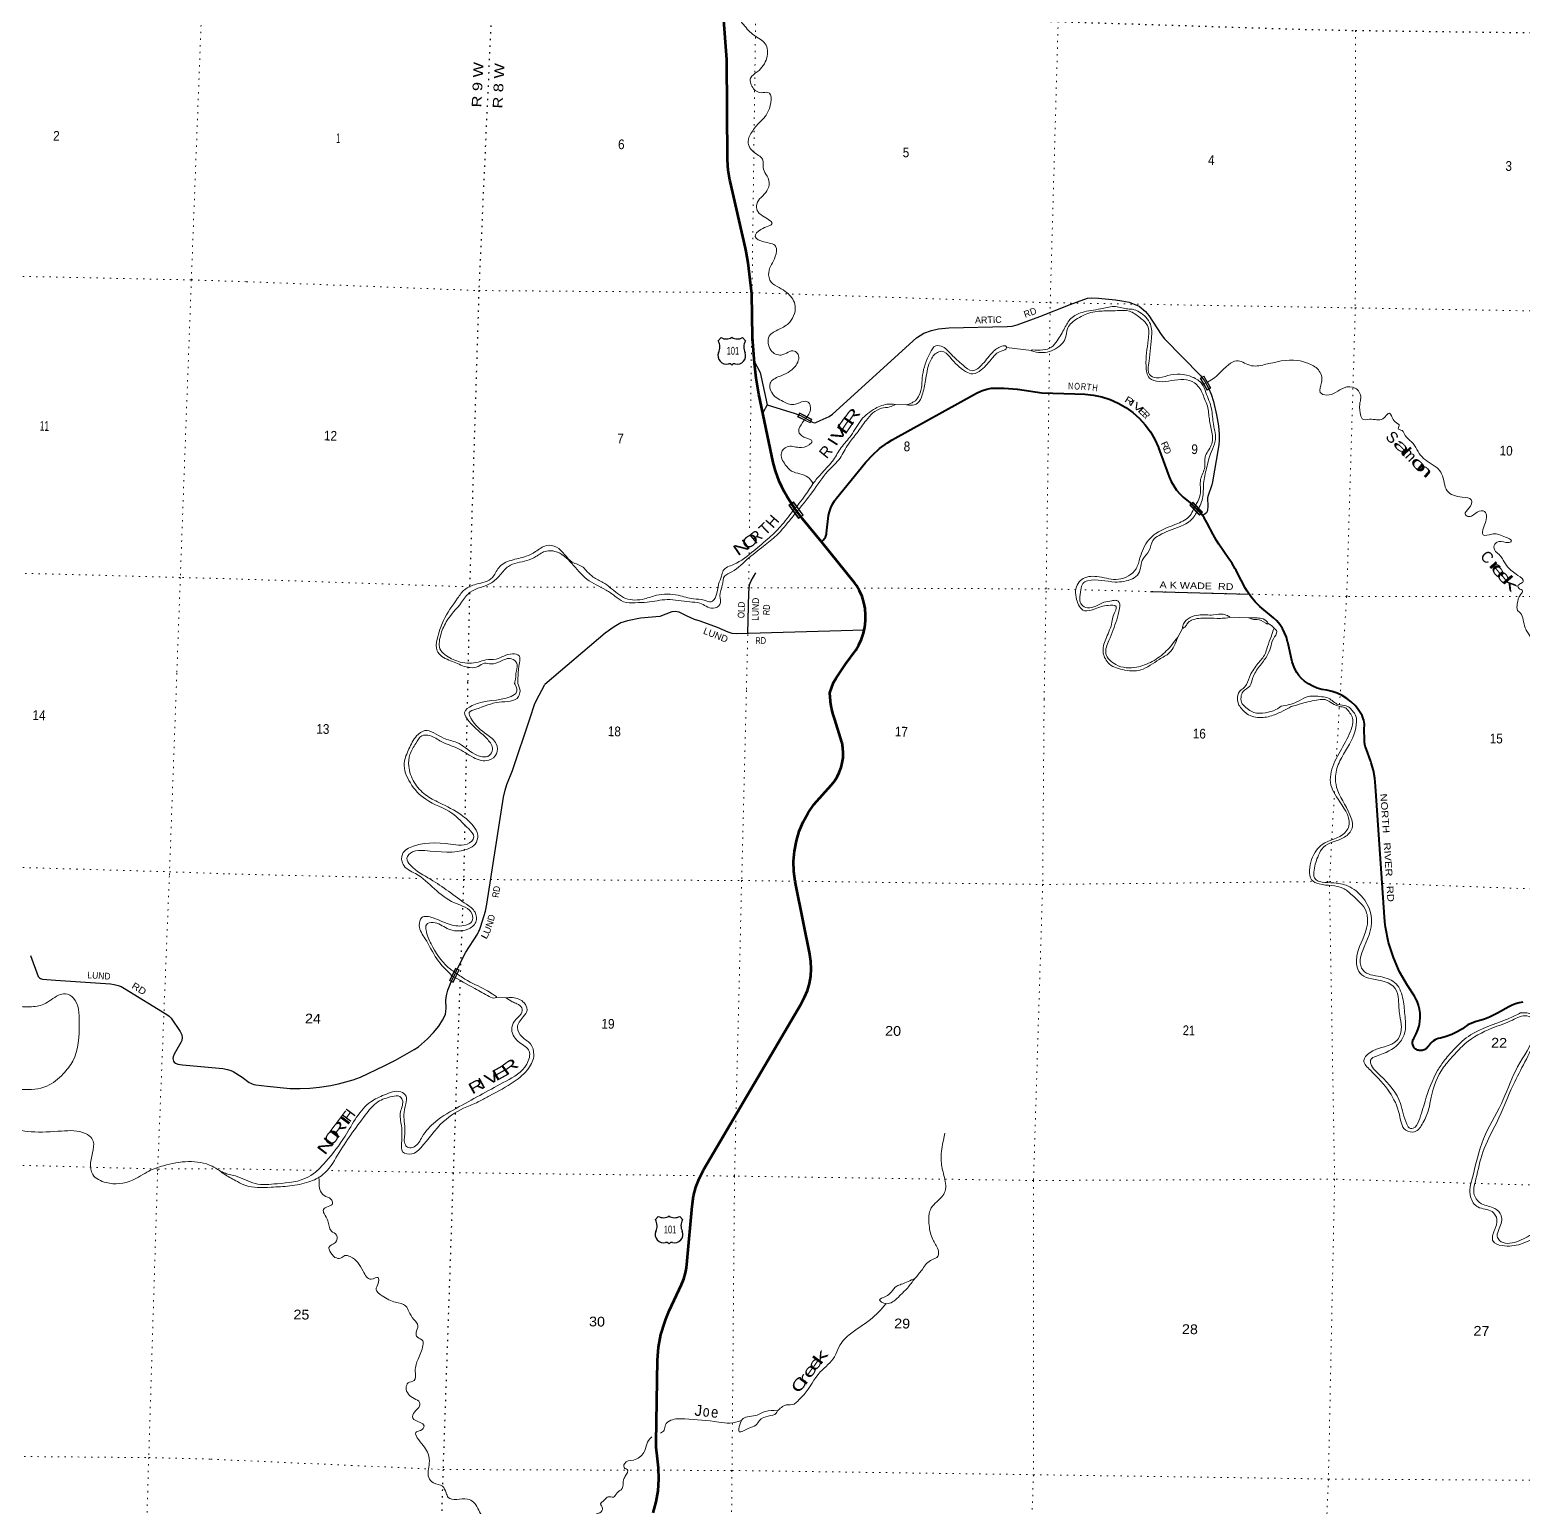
# Model space of a CAD drawing. Header units: feet. Extents: x -757852 to -501257, y -360805 to -170898.
# Drawn here: x -694238 to -667449, y -233572 to -207059 of the extents above; entities that cross this region are included whole.
import ezdxf
from ezdxf.enums import TextEntityAlignment as Align

# ---------------------------------------------------------------- set-up
doc = ezdxf.new("R2010")
doc.units = ezdxf.units.FT
doc.header["$LTSCALE"] = 80
doc.linetypes.add('DOTTED', pattern=[1.5, 0.3, -1.2])
for name, color, linetype, lineweight in [('16', 7, 'Continuous', 25), ('20', 7, 'Continuous', 70), ('26', 7, 'Continuous', 40), ('27', 7, 'Continuous', 13), ('29', 7, 'Continuous', 25), ('31', 7, 'Continuous', 13), ('39', 7, 'Continuous', 13), ('41', 7, 'Continuous', 13), ('57', 7, 'Continuous', 13), ('6', 7, 'DOTTED', 25), ('61', 7, 'Continuous', 13), ('7', 7, 'DOTTED', 13)]:
    doc.layers.add(name, color=color, linetype=linetype, lineweight=lineweight)
doc.layers.add('30', color=7, linetype='Continuous')

msp = doc.modelspace()

# ---------------------------------------------------------------- linework, layer by layer
at = {"layer": '16'}
for p, q in [((-681880.21, -212645.17), (-681828.9, -212586.41)), ((-681637.14, -212580.44), (-681637.42, -212580.64)), ((-681445.05, -212586.32), (-681393.66, -212645.17)), ((-683007.33, -228426.21), (-682956.02, -228367.45)), ((-682764.26, -228361.48), (-682764.54, -228361.68)), ((-682572.17, -228367.36), (-682520.78, -228426.21))]:
    msp.add_line(p, q, dxfattribs=at)
for centre, radius, start, end in [((-682073.19, -212755.8), 222.05, 332.97043, 29.75871), ((-681737.82, -212428.75), 182.07, 239.97227, 303.45418), ((-681536.04, -212429.25), 181.52, 236.33975, 300.08743), ((-681536.05, -212428.75), 182.07, 236.54582, 236.59441), ((-681200.69, -212755.8), 222.05, 150.24129, 207.02957), ((-681734, -212910.7), 151.42, 159.09177, 283.81923), ((-681539.88, -212910.7), 151.42, 256.18077, 20.90823), ((-683200.31, -228536.84), 222.05, 332.97043, 29.75871), ((-682864.94, -228209.79), 182.07, 239.97227, 303.45418), ((-682663.16, -228210.29), 181.52, 236.33975, 300.08743), ((-682663.17, -228209.79), 182.07, 236.54582, 236.59441), ((-682327.81, -228536.84), 222.05, 150.24129, 207.02957), ((-682861.12, -228691.74), 151.42, 159.09177, 283.81923), ((-682667, -228691.74), 151.42, 256.18077, 20.90823)]:
    msp.add_arc(centre, radius, start, end, dxfattribs=at)
for centre, major_axis, start_param, end_param in [((-681678.66, -213109.52), (-19.56, 51.67), 4.95877769, 6.28318531), ((-681595.21, -213109.52), (19.56, 51.67), 0, 1.32637542), ((-682805.78, -228890.56), (-19.56, 51.67), 4.95877769, 6.28318531), ((-682722.33, -228890.56), (19.56, 51.67), 0, 1.32637542)]:
    msp.add_ellipse(centre, major_axis=major_axis, ratio=0.929097, start_param=start_param, end_param=end_param, dxfattribs=at)
at = {"layer": '20'}
for points in [[(-680029.06, -216254.58), (-680365.63, -215840.33), (-680525.93, -215632.55), (-680591.5, -215530.48), (-680642.51, -215446.64), (-680693.51, -215362.79), (-680739.95, -215267.11), (-680785.52, -215161.48), (-680853.44, -214976.44), (-680892.99, -214826.73), (-681151.41, -213601.35), (-681199.13, -213311.61), (-681228, -213045.05), (-681265, -212577.05), (-681277, -211797.05), (-681317, -211448.05), (-681342.49, -211245.99), (-681376.98, -211039.59), (-681390.82, -210981.24), (-681669.27, -209778.27), (-681673.54, -209759.73), (-681704.72, -209576.5), (-681716.57, -209391.02), (-681727, -207592.05), (-681783.42, -206809.08)], [(-679878.65, -218967.07), (-679808.43, -218780.84), (-679766.38, -218702.79), (-679597, -218451.05), (-679411.22, -218196.96), (-679354.48, -218101.16), (-679308.07, -217999.96), (-679272.49, -217894.46), (-679248.13, -217785.82), (-679235.26, -217675.23), (-679234.02, -217563.9), (-679244.43, -217453.05), (-679266.36, -217343.9), (-679299.59, -217237.64), (-679343.74, -217135.43), (-679398.33, -217038.39), (-679426.49, -216996.22), (-680029.06, -216254.58)], [(-683049.64, -233694.53), (-682993.42, -233497.12), (-682958.14, -233294.92), (-682944.19, -233090.14), (-682951.72, -232885.03), (-682973.23, -232721.83), (-682992.7, -232512.99), (-682994.35, -232426.94), (-682973.31, -230950.07), (-682952.99, -230717.47), (-682908.47, -230488.27), (-682840.23, -230264.98), (-682820.06, -230211.66), (-682758.78, -230064.74), (-682540.69, -229591.17), (-682499.13, -229488.57), (-682468.51, -229382.19), (-682451.28, -229289.12), (-682437.04, -229167.03), (-682348.16, -228185.34), (-682344.5, -228150.95), (-682342.18, -228135.34), (-682322.2, -228001.2), (-682281.99, -227845.41), (-682225.72, -227694.68), (-682154, -227550.65), (-682142.58, -227530.8), (-680391.38, -224548.17), (-680329.66, -224432.28), (-680280.38, -224310.59), (-680244.1, -224184.4), (-680221.2, -224055.12), (-680211.95, -223924.15), (-680216.43, -223792.93), (-680234.61, -223662.9), (-680235.62, -223657.74), (-680480.58, -222440.97), (-680498.91, -222353.37), (-680522.34, -222171.76), (-680526.66, -221988.7), (-680511.83, -221806.19), (-680477.99, -221626.23), (-680425.53, -221450.79), (-680355.02, -221281.8), (-680267.24, -221121.1), (-680163.13, -220970.46), (-679851.73, -220623.03), (-679795.58, -220551.87), (-679747.17, -220475.23), (-679707.04, -220393.95), (-679675.63, -220308.92), (-679653.27, -220221.07), (-679640.22, -220131.37), (-679636.62, -220040.79), (-679642.51, -219950.33), (-679657.82, -219860.99), (-679660.19, -219850.78), (-679789.27, -219443.48), (-679818.41, -219356.24), (-679848.61, -219241.81), (-679866.68, -219124.86), (-679867.68, -219114.53), (-679878.65, -218967.07)]]:
    msp.add_lwpolyline(points, dxfattribs=at)
at = {"layer": '26'}
for points in [[(-680029.06, -216254.58), (-679988.65, -216215.61), (-679976.39, -216201.9), (-679965.62, -216186.98), (-679956.48, -216171.01), (-679949.05, -216154.18), (-679943.42, -216136.66), (-679939.66, -216118.65), (-679937.79, -216100.35), (-679899.42, -215782.88), (-679883.96, -215712.33), (-679861.2, -215643.79), (-679831.4, -215578), (-679794.9, -215515.69), (-679760.32, -215467.79), (-679229.98, -214823.59), (-679113.96, -214694.25), (-678985.05, -214577.75), (-678844.68, -214475.36), (-678759.73, -214423.54), (-677242.08, -213583.1), (-677153.33, -213543.94), (-677060.97, -213514.27), (-676979.91, -213496.69), (-676747.02, -213491.16), (-676514.82, -213510), (-676508.81, -213510.82), (-676071, -213579.05), (-675876, -213584.05), (-675478, -213596.05), (-675301.43, -213602.94), (-675145.51, -213619.03), (-674992.14, -213651.32), (-674842.97, -213699.48), (-674699.66, -213762.96), (-674563.77, -213841.08), (-674436.78, -213932.97), (-674320.1, -214037.63), (-674215, -214153.92), (-674122.63, -214280.55), (-674044, -214416.14), (-673979.98, -214559.22), (-673977.36, -214566.05), (-673782.8, -215088.33), (-673747.83, -215171.34), (-673704.37, -215250.25), (-673652.91, -215324.18), (-673593.99, -215392.32), (-673533.01, -215449.92), (-673380.49, -215578.1), (-673213.74, -215747.64)], [(-670402.39, -219247.51), (-670448.11, -219194.39), (-670519.31, -219126.81), (-670597.19, -219067.03), (-670680.89, -219015.73), (-670769.49, -218973.46), (-670862.03, -218940.68), (-670957.48, -218917.75), (-671043.4, -218902.85), (-671127.29, -218879.05), (-671208.23, -218846.61), (-671285.34, -218805.89), (-671341.24, -218769.4), (-671358.41, -218755.5), (-671409.43, -218708.01), (-671455.21, -218655.45), (-671495.25, -218598.4), (-671529.11, -218537.47), (-671556.4, -218473.33), (-671576.85, -218406.7), (-671656.17, -218057.72), (-671658.54, -218046.73), (-671681.27, -217965.09), (-671712.41, -217886.27), (-671751.62, -217811.14), (-671798.46, -217740.53), (-671852.44, -217675.19), (-671912.94, -217615.86), (-672155.81, -217417.27), (-672242.98, -217332.08), (-672320.76, -217238.25), (-672388.31, -217136.81), (-672413.15, -217092.76), (-672572.48, -216790.45), (-672585.72, -216765.34), (-672599.83, -216740.45), (-672656.7, -216640.16), (-672678.96, -216607.18), (-672696.04, -216581.87), (-672712.95, -216557.18), (-672891.71, -216296.22), (-672936.11, -216230.46), (-672997.53, -216120.27), (-673112.04, -215903.49), (-673160.36, -215820.76), (-673213.74, -215747.64)], [(-670281.81, -219801.17), (-670282.5, -219621.53), (-670279.69, -219529.2), (-670282.92, -219493.57), (-670289.87, -219458.47), (-670300.44, -219424.29), (-670314.53, -219391.4), (-670323.23, -219374.88), (-670402.39, -219247.51)], [(-667438.96, -224523.68), (-667504.68, -224534.03), (-667568.97, -224551.19), (-667631.11, -224574.98), (-667690.42, -224605.13), (-667891.57, -224716.73), (-668035.22, -224787.57), (-668123.76, -224823.66), (-668224.93, -224853.56), (-668275.76, -224867.51), (-668350.75, -224895.28), (-668422.42, -224930.74), (-668489.99, -224973.5), (-668522.77, -224997.57), (-668614.14, -225055.06), (-668711.03, -225102.67), (-668812.35, -225139.9), (-668917.02, -225166.33), (-668923.69, -225167.42), (-668954.49, -225174.52), (-668984.38, -225184.79), (-669013.03, -225198.13), (-669040.13, -225214.4), (-669065.38, -225233.4), (-669088.51, -225254.95), (-669109.26, -225278.79), (-669127.4, -225304.67), (-669130.71, -225310.26), (-669140.78, -225324.82), (-669152.32, -225338.24), (-669165.2, -225350.39), (-669179.29, -225361.12), (-669194.41, -225370.32), (-669210.42, -225377.89), (-669227.12, -225383.75), (-669244.35, -225387.83), (-669261.91, -225390.08), (-669279.61, -225390.49), (-669297.26, -225389.04), (-669314.66, -225385.76), (-669331.61, -225380.67), (-669347.95, -225373.84), (-669363.48, -225365.35), (-669375.01, -225354.06), (-669385.29, -225341.63), (-669394.22, -225328.19), (-669401.7, -225313.89), (-669407.64, -225298.89), (-669411.98, -225283.35), (-669414.67, -225267.44), (-669415.68, -225251.34), (-669415.01, -225235.22), (-669412.65, -225219.26), (-669408.64, -225203.63), (-669403.01, -225188.51), (-669395.84, -225174.06), (-669387.77, -225161.26), (-669350.1, -225092.06), (-669319.87, -225019.3), (-669297.41, -224943.78), (-669291.51, -224917.23), (-669283.94, -224869.2), (-669278.73, -224794.73), (-669281.33, -224720.12), (-669291.71, -224646.19), (-669309.77, -224573.75), (-669335.3, -224503.6), (-669355.83, -224461.5), (-669368, -224436.53), (-669384.31, -224411.5), (-669508.89, -224220.35), (-669648.23, -223975.02), (-669761.16, -223716.47), (-669846.44, -223447.53), (-669903.15, -223171.15), (-669915.77, -223076.27), (-670080.6, -220643.12), (-670091.52, -220500.04), (-670117.33, -220358.89), (-670157.75, -220221.2), (-670164.82, -220201.58), (-670245.99, -219982.5), (-670264.42, -219922.24), (-670276.45, -219860.39), (-670281.81, -219801.17)]]:
    msp.add_lwpolyline(points, dxfattribs=at)
at = {"layer": '29'}
msp.add_line((-672353.12, -217196.95), (-674122.03, -217150.07), dxfattribs=at)
for points in [[(-681001.84, -213794.71), (-680500.04, -213950.21), (-680402.26, -213986.9), (-680187.72, -214104.23), (-680157.42, -214114.64), (-680130.49, -214113.47), (-680048.32, -214076.67), (-679890.33, -214002.13), (-679829.77, -213959.62), (-678320.48, -212587.45), (-678189.36, -212509.02), (-678051.28, -212456.01), (-677926.95, -212429.32), (-677738.62, -212409.98), (-676693.9, -212387.34), (-676605.54, -212377.76), (-676511.83, -212354.32), (-676107.97, -212208), (-675564.95, -211989.29), (-675254.27, -211879.18), (-675178.71, -211869.11), (-675056.87, -211878.49), (-674747.61, -211906.62), (-674637.48, -211923.02), (-674501.6, -211946.46), (-674321.98, -212020.34), (-674209.89, -212115.11), (-674147.82, -212187.89), (-673931.87, -212531.58), (-673869.01, -212607.46), (-673222.38, -213264.44), (-673152.08, -213362.21), (-673072.42, -213507.54), (-673030.24, -213601.29), (-672988.07, -213732.56), (-672937.05, -213973.01), (-672899.04, -214173.22), (-672890.99, -214324.12), (-672889, -214435.74), (-672894.35, -214506.07), (-672908.41, -214581.08), (-673006.2, -215177.86), (-673017.35, -215231.52), (-673085.3, -215419.04), (-673095.59, -215463.08), (-673090.58, -215621.28), (-673094.67, -215681.57), (-673101.7, -215709.69), (-673114.14, -215730.56), (-673184.53, -215787.65)], [(-681229.69, -213023.67), (-681125.93, -213214.59), (-681001.84, -213794.71), (-681081.08, -213934.86)], [(-681347.65, -217901.36), (-681333.59, -217164.13), (-681317.19, -217023.5), (-681307.82, -216995.37), (-681290.34, -216955.79), (-681203.47, -216812.52)], [(-679254.46, -217840.22), (-681546.8, -217907.18), (-681629.55, -217899.21), (-681704.94, -217875.53), (-681893.18, -217792.76), (-682204.77, -217678.78), (-682309.42, -217645.82), (-682438.83, -217589.28), (-682581.2, -217519.25), (-682652.96, -217504.42), (-682712.4, -217509.87), (-682926.78, -217591.7), (-683277.16, -217624.52), (-683506.65, -217671.6), (-683629.2, -217709.3), (-683750.32, -217779.43), (-683912.21, -217896.31), (-684993.39, -218814.07)], [(-686520.7, -223833.6), (-686409.84, -223623.1), (-686205.09, -223298.77), (-686178.11, -223247.47), (-686166.71, -223225.14), (-686147.51, -223173.93), (-686111.25, -223059.78), (-686060.07, -222885.87), (-686034.46, -222761.05), (-685735.86, -220840.63), (-685708.13, -220715.78), (-685676.14, -220610.18), (-685573.77, -220362.65), (-685258.1, -219415.25), (-685179.19, -219177.29), (-685147.2, -219107.98), (-684993.39, -218814.07)], [(-694224.08, -223683.48), (-694088.52, -224060.17), (-694067.64, -224083.12), (-694046.84, -224098.3), (-694012.5, -224109.61), (-693776.42, -224124.28), (-692788.44, -224192.71), (-692724.24, -224202.3), (-692653.65, -224219.96), (-692596.3, -224237.62), (-692536.45, -224276.64), (-691780.11, -224740.84), (-691737.71, -224772.32), (-691702.91, -224807.05), (-691541.51, -225045.01), (-691510.99, -225105.01), (-691506.58, -225157.98), (-691510.99, -225208.74), (-691525.59, -225248), (-691650.06, -225454.7), (-691667.61, -225504.49), (-691669.82, -225533.19), (-691657.93, -225582.77), (-691645.55, -225597.19), (-691621.29, -225617.06), (-691579.38, -225632.51), (-691495.56, -225647.91), (-690773.11, -225713.26)], [(-690773.11, -225713.26), (-690690.48, -225728.09), (-690630.76, -225745.17), (-690590.24, -225765.44), (-690428.14, -225867.86), (-690300.16, -225962.81), (-690272.44, -225977.75), (-690248.98, -225987.36), (-690214.85, -225999.09), (-690182.86, -226007.62), (-689975.98, -226030.03), (-689566.47, -226072.71), (-689461.95, -226073.77), (-689387.3, -226072.71), (-689212.4, -226066.31), (-689037.53, -226047.1), (-688834.89, -226015.1), (-688755.97, -226000.16), (-688696.27, -225987.36), (-688436.05, -225914.81), (-688303.83, -225867.86), (-687877.26, -225663.02), (-687672.51, -225560.6), (-687339.76, -225370.7), (-687263, -225321.61), (-687100.9, -225176.51), (-686989.97, -225067.7), (-686896.13, -224952.47), (-686827.9, -224843.64), (-686793.75, -224777.5), (-686776.69, -224733.75), (-686768.18, -224690.01), (-686761.76, -224629.2), (-686768.18, -224493.7), (-686763.89, -224439.29), (-686753.23, -224377.41), (-686734.05, -224305.92), (-686672.18, -224154.42), (-686520.7, -223833.6)]]:
    msp.add_lwpolyline(points, dxfattribs=at)
at = {"layer": '31'}
for p, q in [((-673162.54, -213276.25), (-673038.95, -213493.57)), ((-673038.95, -213493.57), (-673104.14, -213530.65)), ((-680422.13, -213939.12), (-680199.19, -214052.26)), ((-680199.19, -214052.26), (-680233.13, -214119.14)), ((-686706.81, -224132.45), (-686595.46, -223908.62)), ((-686595.46, -223908.62), (-686528.31, -223942.03))]:
    msp.add_line(p, q, dxfattribs=at)
for points in [[(-673104.14, -213530.65), (-673227.73, -213313.33), (-673162.54, -213276.25)], [(-680233.13, -214119.14), (-680456.07, -214006), (-680422.13, -213939.12)], [(-686528.31, -223942.03), (-686639.66, -224165.86), (-686706.81, -224132.45)]]:
    msp.add_lwpolyline(points, dxfattribs=at)
for points in [[(-673216.81, -213316.32), (-673165.53, -213287.16), (-673049.86, -213490.57), (-673101.14, -213519.73)], [(-680445.31, -214002.48), (-680418.61, -213949.87), (-680209.94, -214055.77), (-680236.64, -214108.38)], [(-686591.85, -223919.35), (-686696.08, -224128.84), (-686643.26, -224155.12), (-686539.03, -223945.63)]]:
    msp.add_lwpolyline(points, close=True, dxfattribs=at)
at = {"layer": '39'}
for p, q in [((-676703, -212762.05), (-676257, -212817.05)), ((-678498, -213793.05), (-678701, -213787.05)), ((-672699, -217605.05), (-672364, -217616.05)), ((-673633, -217968.05), (-673548, -217809.05)), ((-670478.92, -219310.96), (-670528.68, -219244.23)), ((-685868.19, -224436.24), (-685689.09, -224445.73))]:
    msp.add_line(p, q, dxfattribs=at)
msp.add_lwpolyline([(-672010, -217722.05), (-671950, -217754.05), (-671903, -217802.05)], dxfattribs=at)
msp.add_arc((-676243.72, -212820.78), 14.13, 74.84064, 197.81724, dxfattribs=at)
for points in [[(-680182.06, -215201.84), (-680269.34, -215091.94), (-680563.14, -214982.26), (-680676.07, -214868.12), (-680747.79, -214654.68), (-680644.02, -214545.25), (-680431.62, -214559.88), (-680247.34, -214509.27), (-680195.32, -214450.54), (-680341.47, -214371.58), (-680434.72, -214270.12), (-680365.51, -214109.33), (-680229.63, -213805.78), (-680265.88, -213744.31), (-680526.22, -213786.53), (-680715.3, -213732.39), (-680921.22, -213573.13), (-680948.17, -213405.33), (-680781.7, -213281.75), (-680501.17, -213105.39), (-680446.32, -212889.84), (-680512.66, -212827.44), (-680749.79, -212898.54), (-680933.87, -212812.37), (-680964.23, -212559.99), (-680787.74, -212436.72), (-680595.01, -212307.92), (-680504.72, -211984.84), (-680652.86, -211775.07), (-680784.72, -211688.51), (-680930.31, -211591.47), (-680975.06, -211415.08), (-680857.86, -211131.06), (-680850.15, -210946.23), (-681064.51, -210865.16), (-681218.19, -210769.88), (-681115.86, -210642.3), (-680913.66, -210531.9), (-681084.28, -210399.88), (-681181.6, -210300.31), (-681190.28, -210191.42), (-681006.12, -209949.71), (-680967.49, -209804.06), (-681024.96, -209649.4), (-681075.46, -209529.15), (-681077.45, -209398.34), (-681224.05, -209269.08), (-681344.23, -209064.2), (-681293.62, -208920.94), (-681155.51, -208740.16), (-680982.06, -208520.24), (-680987.69, -208182.12), (-681110.37, -208188.38), (-681244.73, -208117.83), (-681299.02, -207925.05), (-681179.07, -207812.1), (-681010.76, -207563.86), (-681036.99, -207307.58), (-681239.14, -207156.49), (-681427.96, -206963.56), (-681496.89, -206854.81), (-681285.94, -206656.17), (-681172.57, -206561.12), (-681135.09, -206322.9), (-681044.3, -206178.88), (-680971.38, -206028.26), (-680856.02, -205868.9), (-680923.36, -205643.53), (-681007.69, -205578.56), (-681138.92, -205731.39), (-681320.43, -205822.32), (-681442.26, -205736.07), (-681437.24, -205573.29), (-681350.38, -205491.5), (-681344.27, -205358.92), (-681272.88, -205322.92), (-681080.97, -205220.24), (-680901.99, -205016.59), (-680765.58, -204825.69), (-680725.09, -204619.76), (-680928.15, -204563.18), (-681116.51, -204615.67), (-681246.16, -204587.52), (-681226.7, -204477.48), (-681142.94, -204301.05), (-681212.8, -204222.45), (-681318.75, -204207.1), (-681292.22, -204063.09), (-681364.68, -203873.77), (-681350.02, -203658.98), (-681530.23, -203512.59), (-681648.83, -203321.84), (-681549.34, -202765.71), (-681452.55, -202557.5), (-681394.81, -202573.37), (-681357.29, -202659.02), (-681266.4, -202641.72)], [(-676257, -212825.05), (-676087, -212856.05), (-675793, -212766.05), (-675656, -212617.05), (-675604, -212413.05), (-675432, -212245.05), (-675153, -212126.05), (-674891, -212107.05), (-674712, -212102.05), (-674499, -212112.05), (-674313, -212226.05), (-674177, -212369.05), (-674162, -212625.05), (-674201, -213097.05), (-674139, -213312.05), (-673968, -213377.05), (-673522, -213338.05), (-673331, -213400.05), (-673193, -213577.05), (-673150, -213683.05), (-673100, -213817.05), (-673064, -214053.05), (-673018, -214282.05), (-673031, -214519.05), (-673140, -214733.05), (-673147, -214912.05), (-673221, -215130.05), (-673229, -215409.05), (-673294, -215568.05), (-673348, -215666.05)], [(-676240, -212807.05), (-675897, -212755.05), (-675795, -212641.05), (-675662, -212415.05), (-675549, -212243.05), (-675350, -212134.05), (-675019, -212069.05), (-674778, -212028.05), (-674660, -212043.05), (-674554, -212068.05), (-674450, -212077.05), (-674205, -212221.05), (-674122, -212346.05), (-674103, -212593.05), (-674156, -213072.05), (-674141, -213248.05), (-674016, -213310.05), (-673808, -213267.05), (-673370, -213294.05), (-673197, -213418.05), (-673127, -213569.05), (-673027, -213863.05), (-672990, -214142.05), (-672957, -214445.05), (-673028, -214634.05), (-673115, -214931.05), (-673167, -215202.05), (-673187, -215475.05), (-673294, -215719.05)], [(-678339.48, -213721.74), (-678272, -213620.05), (-678212, -213260.05), (-678082, -212869.05), (-677973, -212733.05), (-677847, -212753.05), (-677694, -212892.05), (-677485, -213079.05), (-677323, -213181.05), (-677134, -213059.05), (-676953, -212847.05), (-676791, -212741.05), (-676709, -212747.05), (-676703, -212762.05), (-676804, -212829.05), (-676962, -212953.05), (-677159, -213165.05), (-677310, -213237.05), (-677440, -213193.05), (-677718, -212940.05), (-677874, -212831.05), (-677965, -212864.05), (-678082, -213024.05), (-678160, -213354.05), (-678218, -213616.05), (-678302, -213764.05), (-678430, -213799.05), (-678498, -213793.05)], [(-673192.63, -213423.98), (-673065.74, -213368.02), (-672719.29, -213073.01), (-672578.52, -213000.93), (-672340.09, -213082.75), (-672072.66, -213070.92), (-671478.03, -212996.82), (-671296.84, -213046.69), (-671107.67, -213163.19), (-671050.49, -213392.26), (-671074.07, -213570.56), (-670957.08, -213618.44), (-670645.81, -213487.28), (-670445.14, -213491.49), (-670346.16, -213667.55), (-670365.75, -213781.6), (-670342.23, -213995.55), (-670323.66, -214044.41), (-670187.31, -214050.64), (-669950.1, -214041.9), (-669828.64, -213945.09), (-669765.8, -214055.66), (-669677.82, -214132.82), (-669658.32, -214151.52), (-669674.41, -214217.41), (-669605.31, -214255.76), (-669547.8, -214344.04), (-669432.86, -214458.23), (-669246.46, -214729.54), (-668977.4, -214924.95), (-668894.31, -215030.11), (-668795.41, -215338.93), (-668523.75, -215449.94), (-668362.62, -215499.19), (-668403.45, -215650.8), (-668471.05, -215759.34), (-668422.02, -215797.07), (-668255.04, -215721.78), (-668122.08, -215707.8), (-668087.07, -215809.46), (-668145.19, -216000.77), (-668149.1, -216127.38), (-667996.14, -216116.03), (-667776.53, -216157.03), (-667644.73, -216245.6), (-667695.56, -216266.15), (-667869.72, -216248.68), (-667950.19, -216318.61), (-667925.39, -216425.99), (-667841.43, -216503.02), (-667789.62, -216581.06), (-667705.2, -216708.39), (-667525.05, -216856.8), (-667428.04, -216966.42), (-667479.37, -217003.04), (-667524.93, -217047.9), (-667508.05, -217086.64), (-667441.28, -217134.98), (-667475.3, -217196.28), (-667536.8, -217367.37), (-667530.37, -217484.24), (-667477.76, -217536.16), (-667431.14, -217652.26), (-667393.55, -217800.27), (-667351.77, -217878), (-667289.67, -218012.69), (-667278.38, -218232.3), (-667168.27, -218308.13), (-667024.52, -218139.59), (-666913.96, -218070.6), (-666840.87, -218239.82), (-666772.81, -218376.71), (-666710.44, -218567.72), (-666606.29, -218641.36), (-666411.87, -218522.67), (-666200.32, -218434.68), (-666019.84, -218442.29), (-665947.54, -218506.88), (-666036.34, -218586.61), (-666078.99, -218732.13), (-666028.74, -218860.41), (-665953.91, -218973.37), (-665857.73, -219044.74), (-665797.65, -219115), (-665713.97, -219266.44), (-665660.14, -219387.16)], [(-678339.48, -213721.74), (-678385, -213748.05), (-678448, -213776.05), (-678498, -213793.05)], [(-680540.56, -215698.92), (-680318, -215417.05), (-680160, -215184.05), (-680015, -215012.05), (-679813, -214778.05), (-679672, -214562.05), (-679497, -214344.05), (-679308, -214058.05), (-679059, -213859.05), (-678823, -213780.05), (-678701, -213787.05)], [(-678699, -213787.05), (-678803, -213831.05), (-678950, -213855.05), (-679226, -214072.05), (-679389, -214297.05), (-679544, -214498.05), (-679693, -214749.05), (-679917, -214992.05), (-680185, -215351.05), (-680503.48, -215750.13)], [(-685538.82, -218797.61), (-685530.69, -218766.13), (-685504, -218570.05), (-685496, -218433.05), (-685589, -218354.05), (-685797, -218402.05), (-685953, -218446.05), (-686077, -218434.05), (-686192, -218492.05), (-686473, -218478.05), (-686590, -218428.05), (-686840, -218310.05), (-686928, -218209.05), (-686924, -218002.05), (-686814, -217669.05), (-686559, -217265.05), (-686434, -217114.05), (-686226, -217015.05), (-685935, -216895.05), (-685822, -216719.05), (-685599, -216586.05), (-685327, -216514.05), (-685160, -216430.05), (-684964, -216321.05), (-684782, -216348.05), (-684500, -216618.05), (-684307, -216710.05), (-684231, -216791.05), (-684123, -216886.05), (-683951, -216982.05), (-683689, -217181.05), (-683545, -217269.05), (-683203, -217277.05), (-682986, -217213.05), (-682600, -217214.05), (-682323, -217278.05), (-682132, -217302.05), (-682008, -217331.05), (-681921, -217229.05), (-681873, -217015.05), (-681821, -216872.05), (-681790, -216770.05), (-681605, -216661.05), (-681243, -216413.05), (-680960, -216178.05), (-680762, -215978.05), (-680540.56, -215698.92)], [(-680503.48, -215750.13), (-680573, -215837.05), (-680835, -216137.05), (-681067, -216332.05), (-681366, -216573.05), (-681684, -216819.05), (-681762, -216865.05), (-681807, -217035.05), (-681851, -217221.05), (-681851, -217378.05), (-681972, -217447.05), (-682099, -217409.05), (-682210, -217356.05), (-682393, -217332.05), (-682796, -217291.05), (-683157, -217337.05), (-683374, -217347.05), (-683579, -217329.05), (-683735, -217228.05), (-683893, -217120.05), (-684241, -216923.05), (-684812, -216426.05), (-684965, -216419.05), (-685153, -216517.05), (-685317, -216590.05), (-685646, -216694.05), (-685795, -216847.05), (-685952, -216991.05), (-686335, -217159.05), (-686487, -217338.05), (-686762, -217690.05), (-686866, -217939.05), (-686863, -218203.05), (-686759, -218300.05), (-686511, -218412.05), (-686191, -218413.05), (-686052, -218375.05), (-685870, -218358.05), (-685576, -218264.05), (-685454, -218303.05), (-685450, -218428.05), (-685474, -218659.05), (-685477.66, -218798.65)], [(-673348, -215666.05), (-673411, -215782.05), (-673632, -215923.05), (-674023, -216103.05), (-674153, -216220.05), (-674310, -216542.05), (-674381, -216739.05), (-674517, -216864.05), (-674698, -216927.05), (-675044, -216883.05), (-675329, -216913.05), (-675420, -216999.05), (-675448, -217288.05), (-675307, -217491.05), (-675113, -217454.05), (-674878, -217395.05), (-674740, -217413.05), (-674784, -217571.05), (-674812, -217697.05), (-674912, -217973.05), (-674971, -218217.05), (-674881, -218427.05), (-674623, -218549.05), (-674293, -218553.05), (-673964, -218365.05), (-673784, -218247.05), (-673633, -217968.05)], [(-673294, -215719.05), (-673311, -215755.05), (-673485, -215929.05), (-673589, -215977.05), (-673966, -216137.05), (-674079, -216230.05), (-674144, -216411.05), (-674255, -216561.05), (-674335, -216821.05), (-674598, -216964.05), (-674757, -216975.05), (-675249, -216955.05), (-675335, -216999.05), (-675369, -217115.05), (-675391, -217283.05), (-675358, -217381.05), (-675249, -217439.05), (-674957, -217340.05), (-674817, -217312.05), (-674757, -217304.05), (-674699, -217319.05), (-674678, -217449.05), (-674728, -217657.05), (-674867, -218025.05), (-674922, -218263.05), (-674745, -218459.05), (-674370, -218504.05), (-674090, -218402.05), (-673837, -218214.05), (-673633, -217968.05)], [(-673548, -217809.05), (-673526, -217725.05), (-673410, -217614.05), (-673260, -217568.05), (-672988, -217566.05), (-672817, -217554.05), (-672741, -217579.05), (-672698, -217606.05), (-672735, -217617.05), (-672866, -217628.05), (-673112, -217624.05), (-673385, -217663.05), (-673457, -217719.05), (-673495, -217777.05), (-673548, -217809.05)], [(-672364, -217616.05), (-672232, -217620.05), (-672128, -217629.05), (-672023, -217698.05), (-672012, -217722.05), (-672133, -217665.05), (-672265, -217647.05), (-672364, -217616.05)], [(-671903, -217802.05), (-671956, -217958.05), (-672019, -218135.05), (-672076, -218288.05), (-672211, -218463.05), (-672344, -218685.05), (-672428, -218856.05), (-672544, -218973.05), (-672552, -219126.05), (-672543.4, -219162.96), (-672535.06, -219184.49)], [(-672452.45, -219186.19), (-672475, -219162.05), (-672495, -219043.05), (-672458, -218943.05), (-672339, -218846.05), (-672284, -218693.05), (-672162, -218489.05), (-672032, -218304.05), (-671968, -218158.05), (-671915, -217995.05), (-671855, -217864.05), (-671903, -217802.05)], [(-685538.82, -218797.61), (-685516.06, -218839.49), (-685501.67, -218873.18), (-685499.69, -218950.01), (-685599.43, -219028.41), (-686296.48, -219195.57), (-686433.15, -219317.45), (-686357.87, -219473.61), (-686019.17, -219805.68), (-685932.21, -219980.15), (-685992.46, -220091.47), (-686248.7, -220066.37), (-686573.66, -219857.11), (-686812.87, -219780.1), (-687149.26, -219644.95), (-687295.42, -219738.51), (-687432.15, -219970.88), (-687517.18, -220226.36), (-687407.6, -220584.08), (-687132.33, -220876.74), (-686661.74, -221127.02), (-686360.22, -221410.16), (-686266.64, -221552.61), (-686389.42, -221682.8), (-686592.21, -221694.9), (-687350.73, -221718.22), (-687547.95, -221861.01), (-687539.4, -222046), (-687313.91, -222213.13), (-686615.83, -222737.06), (-686298.81, -222942.15), (-686305.24, -223070.6), (-686408.77, -223136.87), (-686693.37, -223127.28), (-686997.94, -223006.81), (-687200.43, -223002.85), (-687247.18, -223142.56), (-687139.41, -223383.73), (-686933.55, -223741.33), (-686665.3, -224045.15)], [(-686563.26, -224015.69), (-686727.89, -223896.02), (-687034.82, -223474.17), (-687126.43, -223227.29), (-687120.61, -223130.97), (-686999.53, -223091.16), (-686746.82, -223196.55), (-686378.09, -223211.8), (-686233.26, -223082.05), (-686246.01, -222907.02), (-686397.73, -222763.43), (-687045.08, -222314.82), (-687407.27, -222058.63), (-687471.16, -221936.84), (-687366.73, -221822.37), (-687149.68, -221798.5), (-686370.92, -221765.52), (-686243, -221681.65), (-686197.87, -221521.82), (-686278.98, -221355.5), (-686493.87, -221158.43), (-686884.84, -220939.85), (-687136.83, -220796.3), (-687337.16, -220571.4), (-687435.97, -220280.18), (-687416, -220071.64), (-687310.05, -219876.84), (-687201.15, -219738.35), (-687058.66, -219733.1), (-686854.14, -219841.57), (-686565.53, -219957.71), (-686275.89, -220126.1), (-685998.06, -220175.74), (-685861.51, -220059.88), (-685866.17, -219881), (-686033.51, -219715), (-686320.76, -219420.09), (-686348.98, -219321.11), (-686231.46, -219257.11), (-685811.97, -219132.73), (-685465.15, -219033.05), (-685439.16, -218931.1), (-685477.67, -218798.59)], [(-671773.59, -219206.94), (-671496, -219130.05), (-671325, -219042.05), (-671043, -219036.05), (-670927, -219062.05), (-670750, -219176.05), (-670606, -219200.05), (-670528.68, -219244.23)], [(-671595.7, -219212.17), (-671407, -219157.05), (-671103, -219089.05), (-670984, -219088.05), (-670854, -219158.05), (-670728, -219210.05), (-670631, -219233.05), (-670609.68, -219242.32)], [(-672535.06, -219184.49), (-672391.03, -219341.19), (-672131.58, -219408.55), (-671891.99, -219359), (-671595.7, -219212.17)], [(-672452.45, -219186.19), (-672264.24, -219317.56), (-672057.79, -219323.61), (-671868.2, -219267.05), (-671773.59, -219206.94)], [(-670609.68, -219242.32), (-670495.31, -219420.49), (-670531.85, -219656.82), (-670717.15, -220018.82), (-670876.43, -220383.33), (-670890.08, -220575.92), (-670722.1, -220920.72), (-670568.33, -221381.77), (-670630.28, -221476.98), (-671039.4, -221689.95), (-671139.57, -221790.45), (-671266.73, -222153.58), (-671229.81, -222323.05), (-671092.84, -222398.05), (-670667.07, -222472.68), (-670502.95, -222596.43), (-670249.85, -222894.69), (-670228.06, -223122.12), (-670408.63, -223658.98), (-670409, -223892.01), (-670329.38, -224030.17), (-670150.24, -224101.98), (-669730.29, -224272.93), (-669669.96, -224477.01), (-669647.18, -224758.7), (-669617.03, -224968.22), (-669687.5, -225195.86), (-670195.42, -225437.03), (-670290.17, -225569.77), (-670173.13, -225744.83), (-669831.52, -226135.22), (-669652.6, -226538.49), (-669539.54, -226817.94), (-669379.65, -226847.18), (-669230.27, -226689.39), (-669127.47, -226448.33), (-669083.21, -226228.21), (-668858.46, -225688.2), (-668686.17, -225484.65), (-668469.43, -225263.89), (-667992.98, -224989.96), (-667623.2, -224842.51), (-667363.07, -224767.25), (-667220.54, -224866.47), (-667243.95, -225151.27), (-667570.23, -225757.61), (-667821.87, -226341.29), (-668142.63, -226973.85), (-668342.22, -227669.04), (-668374.9, -228019.96), (-668243.91, -228199.31), (-667988.77, -228282.66), (-667901.16, -228422.98), (-667946.89, -228614.95), (-667970.72, -228815.37), (-667809.73, -228892.85), (-667476.3, -228865.23), (-666893.97, -228613.46), (-666409.42, -228548.61), (-666049.55, -228607.89), (-665918.22, -228662.69), (-665901.99, -228759.44), (-665910.98, -229237.38), (-665779.57, -229394.64), (-665580.61, -229478.89), (-665349.6, -229565.78), (-665178.21, -229942.79), (-665010.94, -230325.75), (-664970.96, -230332.56), (-665001.82, -230267.67), (-665126.84, -229877.5), (-665290.94, -229538.8), (-665391.86, -229466.51), (-665683, -229378.45), (-665835.37, -229268.99), (-665834.58, -229013.88), (-665866.02, -228659.69), (-665942.73, -228579.84), (-666239.85, -228489.65), (-666821.88, -228512.41), (-667246.02, -228670.85), (-667547.71, -228823.65), (-667854.1, -228799.57), (-667894.8, -228724.45), (-667860.08, -228584.5), (-667825.62, -228352.14), (-667937.59, -228227.41), (-668178.62, -228140.32), (-668294.67, -228019.53), (-668278.52, -227694.4), (-668155.22, -227216.68), (-667906.48, -226681.15), (-667606.91, -226001.98), (-667200.15, -225168.2), (-667156.69, -224883.79), (-667268.35, -224742.99), (-667476.4, -224714.81)], [(-667476.4, -224714.81), (-667745.45, -224838.11), (-668374.26, -225109.06), (-668661.7, -225356.56), (-668835.92, -225556.05), (-668967.93, -225750.34), (-669190.83, -226298.43), (-669305.81, -226653.76), (-669404.54, -226784.42), (-669454.73, -226787.45), (-669519.49, -226711.86), (-669632.82, -226340), (-669996.37, -225836.68), (-670164.89, -225626.46), (-670169.66, -225560.08), (-670064.05, -225489.82), (-669666.77, -225266.57), (-669558.97, -225079.85), (-669551.33, -224780.67), (-669587.76, -224478.62), (-669710.7, -224190.94), (-669993.07, -224062.87), (-670305.78, -223948.27), (-670356.43, -223762.46), (-670311.15, -223594.6), (-670151.95, -223021.15), (-670276.1, -222691.27), (-670542.32, -222451.02), (-670829.76, -222379.1), (-671177.01, -222287.93), (-671184.42, -222149.17), (-671105.22, -221883.53), (-671016.25, -221738.62), (-670637.81, -221557.19), (-670502.43, -221397.12), (-670540, -221155.31), (-670779.33, -220658.45), (-670799.72, -220463.18), (-670720.33, -220187.51), (-670464.52, -219702.34), (-670422.35, -219486.2), (-670445.95, -219355.16), (-670478.92, -219310.96)], [(-690836.45, -227544.56), (-690966.41, -227467.87), (-691840.64, -227457.7), (-692102.5, -227555.7), (-692398.2, -227719.26), (-692867.7, -227761.65), (-693107.22, -227616.68), (-693148.1, -227408.32), (-693122.75, -226970.19), (-693239.06, -226880.69), (-693668.11, -226835.55), (-694217.24, -226847.74), (-694640.41, -226730.3), (-694872.91, -226468.76), (-694871.34, -226251.43), (-694751.76, -226135.72), (-694384.72, -226090.71), (-693932.79, -226027.74), (-693639.65, -225807.76), (-693468.96, -225580.64), (-693350.55, -224885.24), (-693455.95, -224449.82), (-693600.64, -224369.65), (-693723.96, -224396.7), (-693985.41, -224557.11), (-694239.95, -224604.97), (-694745.7, -224571.97), (-695069.2, -224487.26), (-695144.95, -224306.2), (-695081.57, -224187.05), (-694797.31, -224077.54), (-694506.55, -223950.09), (-694440.55, -223806.85), (-694501.83, -223610.05), (-694703.96, -223184.25), (-694869.49, -222898.25), (-695167.85, -222852.42), (-696690.3, -223033.06), (-697270.76, -223090.75), (-697687.06, -223253.25), (-697919.46, -223456.66), (-698202.88, -223845.96), (-698653.91, -224498.68), (-698964.37, -224845.02), (-699325.14, -225037.12), (-699715.25, -225041.28), (-699896.15, -224883.71), (-700270.82, -224600.44), (-700396.82, -224575.09), (-700581.77, -224731.4), (-700629.64, -224873.09), (-700605.01, -225244.06), (-700606.76, -225624.42), (-700719.34, -225859.06), (-700877.14, -225975.81), (-700910.91, -226194.34), (-700827.96, -226486.28), (-700702.69, -227008.76), (-700811.06, -227313.95), (-701065.46, -227591.27), (-701132.62, -227857.26), (-701100.26, -228240.5), (-700995.25, -228846.99), (-701046.6, -229201.94), (-701245.34, -229659.81), (-701496.66, -229973.44), (-701658.89, -230106.18), (-701776.1, -230286.36), (-701800.19, -230519.22), (-701828.29, -230751.99), (-701838.66, -230920.79), (-701742.05, -231150.69), (-701573.39, -231470.98), (-701595.62, -231709.93), (-701774.91, -231958.97), (-702015.87, -232182.29), (-702142, -232396.46), (-702073.61, -232551.17), (-701789.42, -232679.17), (-701233.16, -232936.86), (-701035.47, -233066.68), (-700761.03, -233260.85), (-700341.04, -233267.51), (-700159.29, -233157.41), (-700000.49, -232845.46), (-699803.84, -232234.56), (-699639.17, -231928.79), (-699415.42, -231749.31), (-699184.75, -231769.27), (-698447.29, -231860.5), (-698242.36, -231787.22), (-698072.5, -231592.28), (-697851.36, -231201.4), (-697610.92, -230998.19), (-697307.09, -230909.31), (-696998.77, -230802.43), (-696678.55, -230701.89)], [(-686665.3, -224045.15), (-686249.73, -224277.03), (-685991.72, -224420.7), (-685885.84, -224442.86), (-685863.56, -224431.24), (-685904.95, -224392.26), (-686019.9, -224319.7), (-686379.4, -224133.87), (-686563.26, -224015.69)], [(-685689.09, -224445.73), (-685572.91, -224438.94), (-685364.11, -224533.43), (-685312.29, -224656.98), (-685380.86, -224784.21), (-685486.77, -224977), (-685401.7, -225145.41), (-685253.61, -225268.84), (-685191.12, -225464.93), (-685285.98, -225710.17), (-685543.12, -225946.21), (-685987.19, -226204.7), (-686163.46, -226299.69), (-686393.97, -226399.64), (-686814.13, -226666.63), (-687222.11, -227138.78), (-687378.56, -227246.21), (-687546.28, -227206.76), (-687565.46, -227053.71), (-687567.58, -226740.28), (-687582.94, -226490.87), (-687552.72, -226270.48), (-687597.85, -226217.37), (-687734.18, -226214.7), (-687990.71, -226312.13), (-688215.77, -226548.8), (-688714.61, -227266.26), (-688975.94, -227618.73), (-689231.07, -227748.34), (-689569.35, -227820.06), (-689908.72, -227843.55), (-690153.49, -227848.81), (-690359.41, -227814.64), (-690512.5, -227743.34), (-690728.79, -227620.58), (-690836.45, -227544.56)], [(-690827.26, -227550.28), (-690748.59, -227586.07), (-690661.47, -227613.41), (-690546.69, -227642.23), (-690192.26, -227777.74), (-689799.25, -227781.41), (-689235.42, -227659.86), (-688923.36, -227382.71), (-688579.87, -226927.38), (-688117.01, -226309.66), (-687874.02, -226185.85), (-687580.23, -226133.34), (-687485.4, -226209.53), (-687487.93, -226344.07), (-687521.78, -226544.3), (-687505.89, -226872.07), (-687495.86, -227085.21), (-687444.61, -227132.42), (-687340.06, -227118.39), (-687194.28, -226938.43), (-686958.59, -226669.83), (-686528.29, -226397.01), (-685689.35, -225937.32), (-685318.63, -225633.19), (-685276.12, -225398.98), (-685447.73, -225246.96), (-685587.73, -225013.2), (-685538.75, -224861.48), (-685419.94, -224729.21), (-685407.87, -224620.96), (-685494.8, -224550.96), (-685578.32, -224513.16), (-685689.09, -224445.73)], [(-677811.24, -226870.98), (-677876.94, -227377.95), (-677829.65, -227636.02), (-677808.81, -227913.65), (-677956.82, -228105.62), (-678055.16, -228216.2), (-678095.14, -228528.8), (-678027.73, -228783.25), (-677934.9, -228965.87), (-677932.97, -229076.39), (-678070.96, -229162.09), (-678226.57, -229331.81), (-678349.73, -229482.07)], [(-688761.26, -229105.51), (-688853.36, -228991.21), (-688868.23, -228928.64), (-688754.19, -228836.46), (-688733.69, -228706.28), (-688826.51, -228630.13), (-688887.26, -228448.14), (-688957.02, -228318.21), (-688967.68, -228245.68), (-688803.14, -228134.39), (-688833.78, -228057.45), (-688954.9, -227992.8), (-689033.09, -227884.8), (-689042.93, -227768.09), (-689048.43, -227684.34)], [(-683069.74, -232326.75), (-683084.31, -232336.48), (-683217.75, -232607.08), (-683402.83, -232744.08), (-683564.5, -232809.22), (-683558.11, -232895.72), (-683514.3, -232912.65), (-683548.69, -233034.52), (-683583.98, -233098.12), (-683603, -233256.45), (-683696.69, -233332.96), (-683762.36, -233412.04), (-683858.44, -233402.12), (-683925.84, -233467.09), (-683991.2, -233530.1), (-683956.63, -233611.13), (-684004.25, -233690.56), (-684078.99, -233719.23), (-684162.32, -233777.86), (-684201.21, -233819.29), (-684261.46, -233930.61), (-684213.38, -234040.03), (-684226.58, -234102.05), (-684268.57, -234201.67), (-684391.39, -234227.4), (-684466.81, -234292.21), (-684532.33, -234363.25), (-684611.23, -234293.4), (-684724.18, -234327.35), (-684794.84, -234245.61), (-684951.44, -234254.6), (-685147.64, -234236.7), (-685171.85, -234137.79), (-685197.12, -234095.11), (-685290.4, -234043.06), (-685362.19, -234021.56), (-685389.58, -234091.34), (-685434.44, -234130.64), (-685449, -234052.01), (-685527.95, -233984.17), (-685700.36, -233980.79), (-685838.8, -233984.11), (-685910.4, -233952.58), (-685914.91, -233872.13), (-685941.95, -233817.36), (-685984.77, -233854.69), (-686052.33, -233821.23), (-686130.86, -233731.3), (-686272.89, -233499.5), (-686382.17, -233445.13), (-686726.54, -233414.28), (-686767.13, -233333.13), (-686829.09, -233215.4), (-686992.38, -233153.95), (-687076.85, -233059.88), (-687068.04, -232804.92), (-687086.88, -232633.8), (-687256.61, -232381.37), (-687310.25, -232247.73), (-687223.33, -232211.26), (-687161.67, -232132.11), (-687228.66, -232068.53), (-687363.55, -231989.55), (-687335.45, -231881.62), (-687241.07, -231768.96), (-687242.02, -231712.69), (-687338.93, -231640.48), (-687483.65, -231444.79), (-687445.94, -231359.14), (-687340.86, -231317.01), (-687319.57, -231144.66), (-687269.42, -230930.68), (-687180.57, -230685.33), (-687185.03, -230602.87), (-687282.06, -230536.69), (-687304.56, -230453.88), (-687272.22, -230333.98), (-687346.25, -230218.02), (-687431.85, -230077.73), (-687492.07, -229974.1), (-687673.37, -229910.28), (-687913.87, -229795.09), (-688021.98, -229678.46), (-687987.94, -229574.66), (-687985.93, -229468.23), (-688112.8, -229495.88), (-688254.46, -229350.48), (-688486.22, -229090.81), (-688582.11, -229070.85), (-688659.24, -229119.56), (-688761.26, -229105.51)], [(-678349.73, -229482.07), (-678469.11, -229538), (-678596.39, -229587.74), (-678677.23, -229620.3), (-678771.45, -229724.93), (-678879.29, -229807.2), (-678982.86, -229875.48), (-678931.49, -229916.66), (-678829.55, -229934.73), (-678730.44, -229890.47), (-678620.26, -229790.17), (-678485.37, -229656.2), (-678353.78, -229484)], [(-678871.29, -229939.29), (-679147.81, -230221.8), (-679529.96, -230493.56), (-679712.5, -230708.96), (-679792.09, -230888.21), (-680047.94, -231162.44), (-680338.32, -231566.57), (-680458.98, -231690.77), (-680520.07, -231739.8), (-680658.74, -231755.16), (-680747.82, -231799.63), (-680817.11, -231858.54)], [(-680817.11, -231858.54), (-681035.93, -231870.32), (-681181.6, -231937.79), (-681435.45, -231999.11), (-681493.74, -232112.48), (-681502.06, -232234.86), (-681342.51, -232175.71), (-681205.05, -232118.13), (-681139.31, -232035.04), (-680981.35, -231953.76), (-680837.99, -231902.32), (-680817.11, -231858.54)], [(-681467.47, -232033.47), (-681669.63, -232080.91), (-681871.81, -232060.88), (-682482.47, -232006.74), (-682733.59, -232029.95), (-682829.44, -232114.46), (-682851.23, -232206.44), (-682919.59, -232258.72)]]:
    msp.add_spline(points, degree=3, dxfattribs=at)
at = {"layer": '57'}
for p, q in [((-680611.8, -215597.4), (-680526.97, -215535.53)), ((-680611.8, -215597.4), (-680438.16, -215835.49)), ((-680526.97, -215535.53), (-680353.33, -215773.62)), ((-680353.33, -215773.62), (-680438.16, -215835.49))]:
    msp.add_line(p, q, dxfattribs=at)
msp.add_lwpolyline([(-680600.61, -215599.15), (-680528.71, -215546.71), (-680364.51, -215771.86), (-680436.41, -215824.3)], close=True, dxfattribs=at)
at = {"layer": '6'}
for p, q in [((-686346.23, -217171.21), (-686371.96, -218427.84)), ((-686373.45, -218500.91), (-686379.01, -218772.43)), ((-686379.01, -218772.43), (-686388.88, -219255.35)), ((-686392.46, -219429.92), (-686403.28, -219959.6)), ((-686405.12, -220048.95), (-686428.7, -221202.04)), ((-686431.39, -221333.73), (-686438.67, -221689.77)), ((-686469.8, -222832.21), (-686481, -223146.93)), ((-686483.98, -223230.57), (-686513.05, -224047.87)), ((-686515.99, -224130.32), (-686598.04, -226436.44)), ((-686515.89, -224127.76), (-686515.98, -224130.33))]:
    msp.add_line(p, q, dxfattribs=at)
for points in [[(-690197.59, -206535.53), (-686489, -206612.05), (-685947, -206620.05), (-682090, -206698.05), (-681208, -206713.05), (-676758, -206877.05), (-675778, -206911.05), (-671465, -207047.05), (-670438, -207070.05), (-666072, -207125.05), (-664978, -207140.05), (-660757, -207184.05), (-659609, -207211.05), (-658834, -207225.05)], [(-685947, -206620.05), (-686178, -211741.05), (-686344.12, -217065.75)], [(-686440.35, -221772.34), (-686451.52, -222318.41), (-686465.67, -222716.23)], [(-686600.81, -226514.3), (-686638.87, -227584.12), (-686821.42, -232914.21), (-686988.11, -238254.66), (-687179.81, -243538.37), (-687321.2, -248813.02), (-687494.52, -254079.01), (-687640.18, -259261.16), (-687693.67, -264521.01)]]:
    msp.add_lwpolyline(points, dxfattribs=at)
at = {"layer": '61'}
for p, q in [((-673363.52, -215542.59), (-673186.11, -215718.74)), ((-673186.11, -215718.74), (-673238.96, -215771.96))]:
    msp.add_line(p, q, dxfattribs=at)
msp.add_lwpolyline([(-673238.96, -215771.96), (-673416.36, -215595.81), (-673363.52, -215542.59)], dxfattribs=at)
msp.add_lwpolyline([(-673363.48, -215553.89), (-673405.05, -215595.76), (-673238.99, -215760.65), (-673197.41, -215718.78)], close=True, dxfattribs=at)
at = {"layer": '7'}
for p, q in [((-681325.06, -216443.17), (-681325.37, -216471.07)), ((-686336.49, -217062.3), (-690511.98, -216921.22)), ((-683975.41, -217069.14), (-686116.39, -217062.73)), ((-681888.69, -217075.39), (-683833.96, -217069.57)), ((-670732.1, -219237.83), (-670784.96, -220166.24)), ((-670730.26, -219210.1), (-670732.1, -219237.83)), ((-670817.42, -220736.22), (-670866.68, -221601.51)), ((-670869.69, -221654.28), (-670909.92, -222360.84)), ((-690672.3, -222217.37), (-687197.42, -222300.56)), ((-689066.81, -227542.03), (-690832.55, -227511.35))]:
    msp.add_line(p, q, dxfattribs=at)
for points in [[(-691146.57, -206496.28), (-691339.21, -211550.23), (-691537.21, -216893.24), (-691599.55, -218614.75)], [(-681208, -206713.05), (-681274, -211779.05), (-681320.57, -216032.28)], [(-675932.66, -212780.59), (-675921, -211959.05), (-675778, -206911.05)], [(-670438, -207070.05), (-670444, -212053.05), (-670598, -217238.05), (-670728.39, -219182.21)], [(-721717.97, -210556.74), (-720952.43, -210586.46), (-715758.15, -210806.86), (-712492.68, -210956.66), (-707237.46, -211111.03), (-701992.17, -211307.58), (-696642.83, -211438.44), (-691339.21, -211550.23), (-690350.34, -211581.79)], [(-690350.34, -211581.79), (-686178, -211741.05), (-681274, -211779.05), (-675921, -211959.05), (-670444, -212053.05), (-665126, -212143.05), (-659814, -212181.05), (-658979, -212209.05)], [(-676030.02, -219081.44), (-675994, -217099.05), (-675933.38, -212830.59)], [(-690511.98, -216921.22), (-691537.21, -216893.24), (-696823.88, -216753.67), (-702238.82, -216603.06), (-707569.89, -216390.3), (-712660.5, -216199.78), (-716003.59, -216072.19), (-721106.16, -215887.31), (-721886.53, -215883.1)], [(-681326.13, -216541), (-681332, -217077.05), (-681375.06, -218922.43)], [(-675461.24, -217112.78), (-675994, -217099.05), (-681332, -217077.05), (-681816.74, -217075.6)], [(-659120, -217287.05), (-660201, -217254.05), (-665501, -217235.05), (-670598, -217238.05), (-675369.02, -217115.14)], [(-691599.55, -218614.75), (-691733.63, -222253.32), (-691945.37, -227591.75), (-692104.2, -232700.21), (-692261.11, -237939.4), (-692538.34, -243195.81), (-692718.48, -248526.84), (-692835.34, -253928.07), (-692893.81, -257464.05)], [(-681375.06, -218922.43), (-681460.14, -222335.75), (-681588.14, -227644.81), (-681633.49, -232931.39), (-681679.11, -238232.02)], [(-676030.02, -219081.44), (-676056.65, -222407.37), (-676220.88, -227723.76), (-676222.05, -233007.18), (-676405.51, -238278.99)], [(-722057.41, -221282.52), (-721292.35, -221299.97), (-716176.62, -221399.96), (-712819.59, -221720.89), (-707580.85, -221805.9), (-702379.55, -221861.78), (-697002.14, -222026.81), (-691728.95, -222179.12), (-690672.3, -222217.37)], [(-687060.84, -222303.83), (-686451.52, -222318.41), (-681460.14, -222335.75), (-676056.65, -222407.37), (-671193.58, -222356.41)], [(-670908.23, -222425.86), (-670815.61, -227700.99), (-670926.97, -233084.71), (-671146.28, -238343.77)], [(-670955.21, -222353.91), (-670909.5, -222353.43), (-665496.36, -222551.8), (-660322.62, -222576.73), (-659272.22, -222633.26)], [(-690832.55, -227511.35), (-691940.69, -227517.55), (-697222.13, -227373.08), (-702522.53, -227262.34), (-707687.76, -227132.91), (-712937.73, -227015.41), (-716341.74, -226723.48), (-721452.17, -226651.8), (-722226.53, -226626.54)], [(-668364.62, -227773.14), (-670815.61, -227700.99), (-676220.88, -227723.76), (-681588.14, -227644.81), (-686638.87, -227584.12), (-688915.75, -227544.65)], [(-665187.24, -227855.63), (-665520, -227856.87), (-668295.1, -227775.19)], [(-722398.02, -232045.23), (-721549.82, -232087.73), (-716681.49, -232036.51), (-713090.58, -232252.69), (-707774.05, -232361.82), (-702657.15, -232572.55), (-697337.95, -232655.58), (-692104.2, -232700.21), (-690990.47, -232728.26)], [(-690990.47, -232728.26), (-686821.42, -232914.21), (-681633.49, -232931.39), (-676222.05, -233007.18), (-670926.97, -233084.71), (-665689.19, -233116.92), (-660528.16, -233177.76), (-659576.94, -233179.01)]]:
    msp.add_lwpolyline(points, dxfattribs=at)

# ---------------------------------------------------------------- texts
at = {"layer": '16', "width": 0.6}
for p in [(-681617.34, -212892.21), (-682744.46, -228673.25)]:
    msp.add_text('101', height=140, dxfattribs=at).set_placement(p, align=Align.CENTER)
at = {"layer": '27'}
for s, rotation, width, p in [('N', 358.698, 0.65, (-675600.11, -213512.75)), ('O', 358.698, 0.65, (-675489.75, -213517.38)), ('R', 356.698, 0.7, (-675373.76, -213523.94)), ('T', 353.291, 0.95, (-675277.5, -213529.33)), ('H', 351.641, 0.75, (-675172.18, -213539.35)), ('R', 328.491, 1.3, (-674598.18, -213729.85)), ('I', 326.491, 1.45, (-674507.02, -213792.23)), ('V', 320.78, 1.65, (-674448.77, -213827.03)), ('E', 316.024, 1.8, (-674362.08, -213901.6)), ('R', 295.064, 1.15, (-673940.58, -214482.91)), ('NORTH   RIVER   RD', 273.875, 1.25, (-669996.28, -220778.22))]:
    msp.add_text(s, height=120, rotation=rotation, dxfattribs=dict(at, width=width)).set_placement(p)
for s, rotation, p in [('R', 315.024, (-674281.21, -213978.18)), ('D', 290.308, (-673893.86, -214583.47))]:
    msp.add_text(s, height=120, rotation=rotation, dxfattribs=at).set_placement(p)
at = {"layer": '30'}
for s, rotation, p in [('RD', 19.916, (-676370.04, -212231.16)), ('ARTIC', 1.241, (-677270.78, -212331.74))]:
    msp.add_text(s, height=120, rotation=rotation, dxfattribs=at).set_placement(p)
for s, rotation, width, p in [('A K WADE  RD', 358.482, 1.2, (-673959.5, -217084.01)), ('OLD', 88.663, 0.9, (-681411.03, -217626.62)), ('LUND', 88.663, 0.95, (-681157.96, -217673.07)), ('RD', 88.663, 0.8, (-680956.99, -217571.36)), ('LUND', 338.518, 1.05, (-682161.05, -217899.55)), ('RD', 1.673, 0.8, (-681211.44, -218088.87)), ('RD', 81.162, 0.9, (-685823.78, -222650.97)), ('LUND', 356.038, 0.95, (-693208.57, -224089.47)), ('RD', 328.461, 1.15, (-692421.83, -224259.33))]:
    msp.add_text(s, height=120, rotation=rotation, dxfattribs=dict(at, width=width)).set_placement(p)
msp.add_text('N', height=120, rotation=69.377, dxfattribs=at).set_placement((-685929.04, -223134.18), align=Align.CENTER)
for s, rotation, width, p in [('D', 73.601, 0.95, (-685896.72, -223020.2)), ('L', 62.259, 1.45, (-686015.53, -223346.52)), ('U', 67.448, 1.1, (-685968.86, -223251))]:
    msp.add_text(s, height=120, rotation=rotation, dxfattribs=dict(at, width=width)).set_placement(p, align=Align.CENTER)
at = {"layer": '41'}
for s, rotation, width, p in [('E', 55.721, 1.75, (-679517.99, -214218.2)), ('R', 55.041, 1.6, (-679399.48, -214058.81)), ('V', 54.273, 1.6, (-679631.5, -214356.87)), ('I', 57.644, 1.3, (-679740.14, -214509.14)), ('a', 313.858, 2.1, (-669676.16, -214612.38)), ('l', 312.06, 1.7, (-669599.97, -214700.37)), ('o', 315.448, 2, (-669367.25, -214932.41)), ('n', 318.874, 2, (-669265.35, -215030.79)), ('O', 36.501, 1.4, (-681250.4, -216321.16)), ('N', 34.326, 1.5, (-681410.41, -216436.2)), ('r', 311.415, 2.1, (-668001.86, -216745.89)), ('e', 308.544, 1.8, (-667942.81, -216834.2)), ('e', 308.437, 1.75, (-667844.35, -216945.47)), ('k', 310.988, 2.1, (-667733.73, -217061.18))]:
    msp.add_text(s, height=200, rotation=rotation, dxfattribs=dict(at, width=width)).set_placement(p, align=Align.CENTER)
for s, rotation, p in [('S', 312.871, (-669854.91, -214443.54)), ('R', 50.344, (-679873.4, -214698.79)), ('m', 312.498, (-669542.98, -214751.03)), ('T', 43.468, (-680976.36, -216093.1)), ('H', 49.232, (-680834.92, -215949.9)), ('R', 40.082, (-681139.52, -216237.98)), ('C', 316.108, (-668146.38, -216599.85))]:
    msp.add_text(s, height=200, rotation=rotation, dxfattribs=at).set_placement(p, align=Align.CENTER)
for s, rotation, width, p in [('R', 36.104, 1.6, (-685690.64, -225848.98)), ('V', 28.653, 1.4, (-686008.77, -226019.38)), ('E', 29.156, 1.6, (-685870.12, -225946.72)), ('R', 28.75, 1.4, (-686297.6, -226183.32)), ('I', 28.653, 1.2, (-686118.3, -226083.12)), ('T', 53.234, 1.9, (-688594.22, -226822.87)), ('O', 52.997, 1.4, (-688823.9, -227126.61)), ('R', 53.073, 1.65, (-688722.23, -226991.7)), ('N', 52.933, 1.55, (-688942.41, -227282.82)), ('e', 55.621, 1.65, (-680135.73, -231165.95)), ('k', 53.854, 1.9, (-680045.01, -231051.46)), ('e', 54.826, 1.65, (-680234.35, -231296.98)), ('C', 53.509, 1.5, (-680433.94, -231560.78)), ('r', 54.154, 1.85, (-680318.97, -231414.61)), ('o', 354.835, 0.8, (-682163.16, -231960.56)), ('e', 354.835, 0.85, (-682014.89, -231976.82))]:
    msp.add_text(s, height=200, rotation=rotation, dxfattribs=dict(at, width=width)).set_placement(p)
for s, rotation, p in [('H', 53.197, (-688495.06, -226688.56)), ('J', 355.03, (-682311.53, -231946.31))]:
    msp.add_text(s, height=200, rotation=rotation, dxfattribs=at).set_placement(p)
at = {"layer": '6', "width": 1.25}
for s, p in [('R 9 W', (-686132.53, -208454.94)), ('R 8 W', (-685755.37, -208474.4))]:
    msp.add_text(s, height=175, rotation=87.417, dxfattribs=at).set_placement(p)
at = {"layer": '7'}
for s, height, rotation, width, p in [('2', 175.7, 358.575, 0.9, (-693822.68, -209049.17)), ('1', 175, 358.359, 0.45, (-688741, -209090.05)), ('6', 175, 358.359, 0.9, (-683681, -209200.05)), ('5', 175, 358.359, 0.9, (-678571, -209346.05)), ('4', 175, 358.359, 0.9, (-673090, -209484.05)), ('3', 175, 358.359, 0.9, (-667752, -209590.05)), ('11', 175.7, 358.575, 0.65, (-694063.48, -214258.31)), ('12', 175, 358.359, 0.9, (-688961, -214432.05)), ('7', 175, 358.359, 0.9, (-683697, -214483.05)), ('8', 175, 358.359, 0.9, (-678554.16, -214625.5)), ('9', 175, 358.359, 0.9, (-673390, -214676.05)), ('10', 175, 358.359, 0.9, (-667856, -214700.89)), ('14', 175, 358.542, 0.9, (-694192.32, -219452.06)), ('13', 175, 358.879, 0.9, (-689097.05, -219699.7)), ('18', 175, 358.879, 0.9, (-683864.19, -219742.86)), ('17', 175, 358.879, 0.9, (-678710.38, -219747.57)), ('16', 175, 358.879, 0.9, (-673363.4, -219783.23)), ('15', 175, 358.879, 0.9, (-668033.03, -219870.89)), ('24', 175, 358.879, 1.1, (-689300.36, -224901.16)), ('19', 175, 358.879, 0.9, (-683977.65, -224994.37)), ('20', 175, 358.879, 1.1, (-678886.18, -225122.06)), ('21', 175, 358.879, 0.85, (-673543.71, -225112.55)), ('22', 175, 358.879, 1.1, (-668007.54, -225335.28)), ('25', 175, 358.879, 1.1, (-689507.65, -230216.3)), ('30', 175, 358.879, 1.1, (-684201.29, -230342.34)), ('29', 175, 358.879, 1.1, (-678723.55, -230376.76)), ('28', 175, 358.879, 1.1, (-673558.06, -230478.82)), ('27', 175, 358.879, 1.1, (-668324.17, -230509.54))]:
    msp.add_text(s, height=height, rotation=rotation, dxfattribs=dict(at, width=width)).set_placement(p)

doc.saveas('drawing.dxf')
